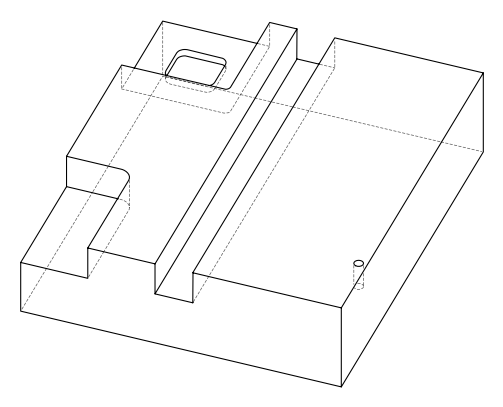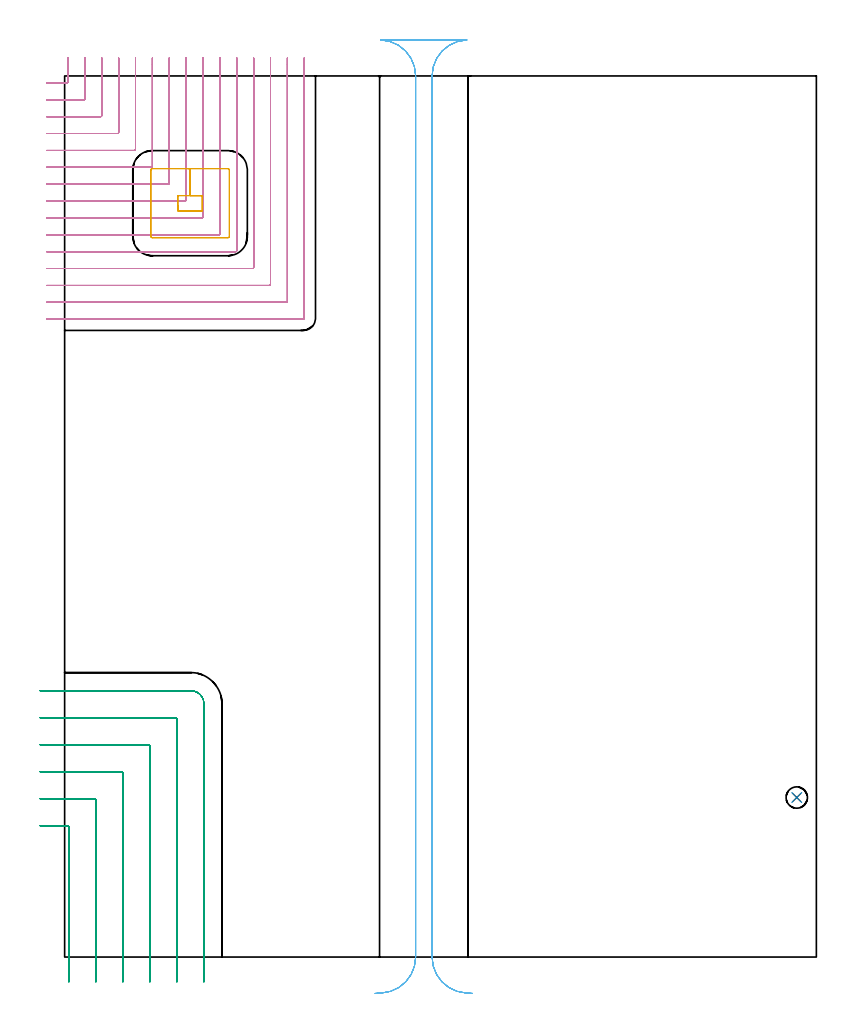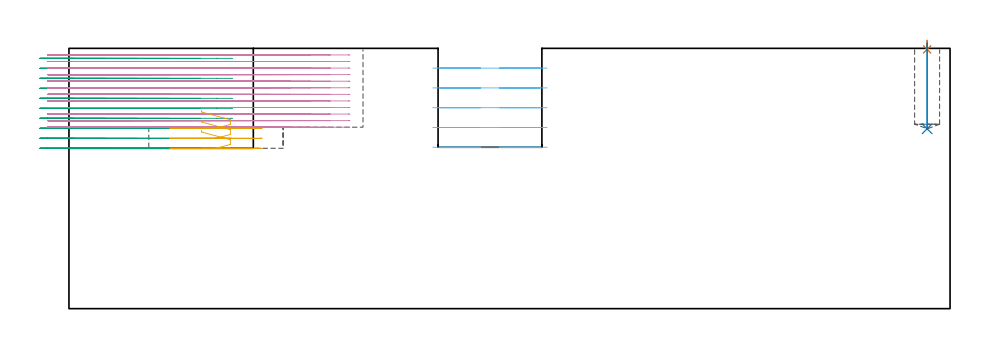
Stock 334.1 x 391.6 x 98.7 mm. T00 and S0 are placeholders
(PLAN: 6 operations, 5 tool changes, 79.5 min)
(1 SPOT_DRILL | STEP1POCKET | NXT0321_9005460120000 | 0.03 min | 2 mm3)
(2 DRILL_BLIND_HOLE_INTO_CENTER | STEP1POCKET | NXT0301_066 | 0.13 min | 2068 mm3)
(3 MILL_CORNER_NOTCH_RECTANGULAR | CORNER_NOTCH_RECTANGULAR | NXT0201_012 | Follow Part, ap 4, ae 75% | 18.73 min | 333355 mm3)
(4 MILL_CORNER_NOTCH_RECTANGULAR_1 | CORNER_NOTCH_RECTANGULAR_1 | NXT0201_013 | Follow Part, ap 2.5, ae 75% | 49.87 min | 376878 mm3)
(5 MILL_RECTANGULAR_POCKET | POCKET_RECTANGULAR_STRAIGHT | NXT0201_012 | Follow Part, ap 4, ae 75% | 1.4 min | 18479 mm3)
(6 MILL_RECTANGULAR_SLOT | SLOT_RECTANGULAR | UGT0201_004 | Follow Part, ap 8, ae 75% | 9.33 min | 577313 mm3)
(TOOL NXT0321_9005460120000 | NC Spot Drill, 142deg, 12mm, Carbide, Uncoated | D12 PA142 FL30 Z2)
(TOOL NXT0301_066 | Carbide Drill 9.5mm [860.1-0950-029A1-MM 2214] | D9.5 PA140 FL47 Z2)
(TOOL NXT0201_012 | ENDMILL 16mm [2P460-1600-NA 1630] | D16 FL38 Z6)
(TOOL NXT0201_013 | ENDMILL 10mm | D10 FL30 Z4)
(TOOL UGT0201_004 | End Mill 32 mm | D32 FL53 Z6)
(OP 1 SPOT_DRILL)
G17 G21 G94 G90
T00 M6
G54
G17 G0 G90 X325.4 Y70.9 S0 M3
G43 Z108.7 H0
G94 G81 G98 Z98.291 F250. R101.7
G80
M5
M2
(OP 2 DRILL_BLIND_HOLE_INTO_CENTER)
G17 G21 G94 G90
T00 M6
G54
G17 G0 G90 X325.4 Y70.9 S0 M3
G43 Z108.7 H1
G94 G81 G98 Z68.2 F250. R100.7
G80
M5
M2
(OP 3 MILL_CORNER_NOTCH_RECTANGULAR)
G17 G21 G94 G90
T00 M6
G54
G17 G0 G90 X1.9 Y-11. S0 M3
G43 Z108.7 H1
Z94.91
G94 G1 Y-8. F250.
Y57.606 F500.
G3 X1.106 Y58.4 R0.8
G1 X-8.
X-11. F250.
G0 Z108.7
X13.9 Y-11.
Z94.91
G1 Y-8.
Y69.605 F500.
G3 X13.105 Y70.4 R0.8
G1 X-8.
X-11. F250.
G0 Z108.7
X25.9 Y-11.
Z94.91
G1 Y-8.
Y81.605 F500.
G3 X25.105 Y82.4 R0.8
G1 X-8.
X-11. F250.
G0 Z108.7
X37.9 Y-11.
Z94.91
G1 Y-8.
Y93.604 F500.
G3 X37.104 Y94.4 R0.8
G1 X-8.
X-11. F250.
G0 Z108.7
X49.9 Y-11.
Z94.91
G1 Y-8.
Y105.604 F500.
G3 X49.104 Y106.4 R0.8
G1 X-8.
X-11. F250.
G0 Z108.7
X61.9 Y-11.
Z94.91
G1 Y-8.
Y112.6 F500.
G3 X56.1 Y118.4 R5.8
G1 X-8.
X-11. F250.
G0 Z108.7
X1.9 Y-11.
Z91.12
G1 Y-8.
Y57.606 F500.
G3 X1.106 Y58.4 R0.8
G1 X-8.
X-11. F250.
G0 Z108.7
X13.9 Y-11.
Z91.12
G1 Y-8.
Y69.605 F500.
G3 X13.105 Y70.4 R0.8
G1 X-8.
X-11. F250.
G0 Z108.7
X25.9 Y-11.
Z91.12
G1 Y-8.
Y81.605 F500.
G3 X25.105 Y82.4 R0.8
G1 X-8.
X-11. F250.
G0 Z108.7
X37.9 Y-11.
Z91.12
G1 Y-8.
Y93.604 F500.
G3 X37.104 Y94.4 R0.8
G1 X-8.
X-11. F250.
G0 Z108.7
X49.9 Y-11.
Z91.12
G1 Y-8.
Y105.604 F500.
G3 X49.104 Y106.4 R0.8
G1 X-8.
X-11. F250.
G0 Z108.7
X61.9 Y-11.
Z91.12
G1 Y-8.
Y112.6 F500.
G3 X56.1 Y118.4 R5.8
G1 X-8.
X-11. F250.
G0 Z108.7
X1.9 Y-11.
Z87.33
G1 Y-8.
Y57.606 F500.
G3 X1.106 Y58.4 R0.8
G1 X-8.
X-11. F250.
G0 Z108.7
X13.9 Y-11.
Z87.33
G1 Y-8.
Y69.605 F500.
G3 X13.105 Y70.4 R0.8
G1 X-8.
X-11. F250.
G0 Z108.7
X25.9 Y-11.
Z87.33
G1 Y-8.
Y81.605 F500.
G3 X25.105 Y82.4 R0.8
G1 X-8.
X-11. F250.
G0 Z108.7
X37.9 Y-11.
Z87.33
G1 Y-8.
Y93.604 F500.
G3 X37.104 Y94.4 R0.8
G1 X-8.
X-11. F250.
G0 Z108.7
X49.9 Y-11.
Z87.33
G1 Y-8.
Y105.604 F500.
G3 X49.104 Y106.4 R0.8
G1 X-8.
X-11. F250.
G0 Z108.7
X61.9 Y-11.
Z87.33
G1 Y-8.
Y112.6 F500.
G3 X56.1 Y118.4 R5.8
G1 X-8.
X-11. F250.
G0 Z108.7
X1.9 Y-11.
Z83.54
G1 Y-8.
Y57.606 F500.
G3 X1.106 Y58.4 R0.8
G1 X-8.
X-11. F250.
G0 Z108.7
X13.9 Y-11.
Z83.54
G1 Y-8.
Y69.605 F500.
G3 X13.105 Y70.4 R0.8
G1 X-8.
X-11. F250.
G0 Z108.7
X25.9 Y-11.
Z83.54
G1 Y-8.
Y81.605 F500.
G3 X25.105 Y82.4 R0.8
G1 X-8.
X-11. F250.
G0 Z108.7
X37.9 Y-11.
Z83.54
G1 Y-8.
Y93.604 F500.
G3 X37.104 Y94.4 R0.8
G1 X-8.
X-11. F250.
G0 Z108.7
X49.9 Y-11.
Z83.54
G1 Y-8.
Y105.604 F500.
G3 X49.104 Y106.4 R0.8
G1 X-8.
X-11. F250.
G0 Z108.7
X61.9 Y-11.
Z83.54
G1 Y-8.
Y112.6 F500.
G3 X56.1 Y118.4 R5.8
G1 X-8.
X-11. F250.
G0 Z108.7
X1.9 Y-11.
Z79.75
G1 Y-8.
Y57.606 F500.
G3 X1.106 Y58.4 R0.8
G1 X-8.
X-11. F250.
G0 Z108.7
X13.9 Y-11.
Z79.75
G1 Y-8.
Y69.605 F500.
G3 X13.105 Y70.4 R0.8
G1 X-8.
X-11. F250.
G0 Z108.7
X25.9 Y-11.
Z79.75
G1 Y-8.
Y81.605 F500.
G3 X25.105 Y82.4 R0.8
G1 X-8.
X-11. F250.
G0 Z108.7
X37.9 Y-11.
Z79.75
G1 Y-8.
Y93.604 F500.
G3 X37.104 Y94.4 R0.8
G1 X-8.
X-11. F250.
G0 Z108.7
X49.9 Y-11.
Z79.75
G1 Y-8.
Y105.604 F500.
G3 X49.104 Y106.4 R0.8
G1 X-8.
X-11. F250.
G0 Z108.7
X61.9 Y-11.
Z79.75
G1 Y-8.
Y112.6 F500.
G3 X56.1 Y118.4 R5.8
G1 X-8.
X-11. F250.
G0 Z108.7
X1.9 Y-11.
Z75.96
G1 Y-8.
Y57.606 F500.
G3 X1.106 Y58.4 R0.8
G1 X-8.
X-11. F250.
G0 Z108.7
X13.9 Y-11.
Z75.96
G1 Y-8.
Y69.605 F500.
G3 X13.105 Y70.4 R0.8
G1 X-8.
X-11. F250.
G0 Z108.7
X25.9 Y-11.
Z75.96
G1 Y-8.
Y81.605 F500.
G3 X25.105 Y82.4 R0.8
G1 X-8.
X-11. F250.
G0 Z108.7
X37.9 Y-11.
Z75.96
G1 Y-8.
Y93.604 F500.
G3 X37.104 Y94.4 R0.8
G1 X-8.
X-11. F250.
G0 Z108.7
X49.9 Y-11.
Z75.96
G1 Y-8.
Y105.604 F500.
G3 X49.104 Y106.4 R0.8
G1 X-8.
X-11. F250.
G0 Z108.7
X61.9 Y-11.
Z75.96
G1 Y-8.
Y112.6 F500.
G3 X56.1 Y118.4 R5.8
G1 X-8.
X-11. F250.
G0 Z108.7
X1.9 Y-11.
Z72.17
G1 Y-8.
Y57.606 F500.
G3 X1.106 Y58.4 R0.8
G1 X-8.
X-11. F250.
G0 Z108.7
X13.9 Y-11.
Z72.17
G1 Y-8.
Y69.605 F500.
G3 X13.105 Y70.4 R0.8
G1 X-8.
X-11. F250.
G0 Z108.7
X25.9 Y-11.
Z72.17
G1 Y-8.
Y81.605 F500.
G3 X25.105 Y82.4 R0.8
G1 X-8.
X-11. F250.
G0 Z108.7
X37.9 Y-11.
Z72.17
G1 Y-8.
Y93.604 F500.
G3 X37.104 Y94.4 R0.8
G1 X-8.
X-11. F250.
G0 Z108.7
X49.9 Y-11.
Z72.17
G1 Y-8.
Y105.604 F500.
G3 X49.104 Y106.4 R0.8
G1 X-8.
X-11. F250.
G0 Z108.7
X61.9 Y-11.
Z72.17
G1 Y-8.
Y112.6 F500.
G3 X56.1 Y118.4 R5.8
G1 X-8.
X-11. F250.
G0 Z108.7
X1.9 Y-11.
Z68.38
G1 Y-8.
Y57.606 F500.
G3 X1.106 Y58.4 R0.8
G1 X-8.
X-11. F250.
G0 Z108.7
X13.9 Y-11.
Z68.38
G1 Y-8.
Y69.605 F500.
G3 X13.105 Y70.4 R0.8
G1 X-8.
X-11. F250.
G0 Z108.7
X25.9 Y-11.
Z68.38
G1 Y-8.
Y81.605 F500.
G3 X25.105 Y82.4 R0.8
G1 X-8.
X-11. F250.
G0 Z108.7
X37.9 Y-11.
Z68.38
G1 Y-8.
Y93.604 F500.
G3 X37.104 Y94.4 R0.8
G1 X-8.
X-11. F250.
G0 Z108.7
X49.9 Y-11.
Z68.38
G1 Y-8.
Y105.604 F500.
G3 X49.104 Y106.4 R0.8
G1 X-8.
X-11. F250.
G0 Z108.7
X61.9 Y-11.
Z68.38
G1 Y-8.
Y112.6 F500.
G3 X56.1 Y118.4 R5.8
G1 X-8.
X-11. F250.
G0 Z108.7
X1.9 Y-11.
Z64.59
G1 Y-8.
Y57.606 F500.
G3 X1.106 Y58.4 R0.8
G1 X-8.
X-11. F250.
G0 Z108.7
X13.9 Y-11.
Z64.59
G1 Y-8.
Y69.605 F500.
G3 X13.105 Y70.4 R0.8
G1 X-8.
X-11. F250.
G0 Z108.7
X25.9 Y-11.
Z64.59
G1 Y-8.
Y81.605 F500.
G3 X25.105 Y82.4 R0.8
G1 X-8.
X-11. F250.
G0 Z108.7
X37.9 Y-11.
Z64.59
G1 Y-8.
Y93.604 F500.
G3 X37.104 Y94.4 R0.8
G1 X-8.
X-11. F250.
G0 Z108.7
X49.9 Y-11.
Z64.59
G1 Y-8.
Y105.604 F500.
G3 X49.104 Y106.4 R0.8
G1 X-8.
X-11. F250.
G0 Z108.7
X61.9 Y-11.
Z64.59
G1 Y-8.
Y112.6 F500.
G3 X56.1 Y118.4 R5.8
G1 X-8.
X-11. F250.
G0 Z108.7
X1.9 Y-11.
Z60.8
G1 Y-8.
Y57.606 F500.
G3 X1.106 Y58.4 R0.8
G1 X-8.
X-11. F250.
G0 Z108.7
X13.9 Y-11.
Z60.8
G1 Y-8.
Y69.605 F500.
G3 X13.105 Y70.4 R0.8
G1 X-8.
X-11. F250.
G0 Z108.7
X25.9 Y-11.
Z60.8
G1 Y-8.
Y81.605 F500.
G3 X25.105 Y82.4 R0.8
G1 X-8.
X-11. F250.
G0 Z108.7
X37.9 Y-11.
Z60.8
G1 Y-8.
Y93.604 F500.
G3 X37.104 Y94.4 R0.8
G1 X-8.
X-11. F250.
G0 Z108.7
X49.9 Y-11.
Z60.8
G1 Y-8.
Y105.604 F500.
G3 X49.104 Y106.4 R0.8
G1 X-8.
X-11. F250.
G0 Z108.7
X61.9 Y-11.
Z60.8
G1 Y-8.
Y112.6 F500.
G3 X56.1 Y118.4 R5.8
G1 X-8.
X-11. F250.
G0 Z108.7
M5
M2
(OP 4 MILL_CORNER_NOTCH_RECTANGULAR_1)
G17 G21 G94 G90
T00 M6
G54
G17 G0 G90 X-8. Y388.5 S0 M3
G43 Z108.7 H0
Z96.208
G94 G1 X-5. F250.
X1.007 F500.
G3 X1.5 Y388.993 R0.5
G1 Y396.6
Y399.6 F250.
G0 Z108.7
X-8. Y381.
Z96.208
G1 X-5.
X8.506 F500.
G3 X9. Y381.494 R0.5
G1 Y396.6
Y399.6 F250.
G0 Z108.7
X-8. Y373.5
Z96.208
G1 X-5.
X16.006 F500.
G3 X16.5 Y373.994 R0.5
G1 Y396.6
Y399.6 F250.
G0 Z108.7
X-8. Y366.
Z96.208
G1 X-5.
X23.506 F500.
G3 X24. Y366.494 R0.5
G1 Y396.6
Y399.6 F250.
G0 Z108.7
X-8. Y358.5
Z96.208
G1 X-5.
X31.005 F500.
G3 X31.5 Y358.994 R0.5
G1 Y396.6
Y399.6 F250.
G0 Z108.7
X-8. Y351.
Z96.208
G1 X-5.
X38.505 F500.
G3 X39. Y351.495 R0.5
G1 Y396.6
Y399.6 F250.
G0 Z108.7
X-8. Y343.5
Z96.208
G1 X-5.
X46.005 F500.
G3 X46.5 Y343.995 R0.5
G1 Y396.6
Y399.6 F250.
G0 Z108.7
X-8. Y336.
Z96.208
G1 X-5.
X53.505 F500.
G3 X54. Y336.495 R0.5
G1 Y396.6
Y399.6 F250.
G0 Z108.7
X-8. Y328.5
Z96.208
G1 X-5.
X61.004 F500.
G3 X61.5 Y328.996 R0.5
G1 Y396.6
Y399.6 F250.
G0 Z108.7
X-8. Y321.
Z96.208
G1 X-5.
X68.504 F500.
G3 X69. Y321.496 R0.5
G1 Y396.6
Y399.6 F250.
G0 Z108.7
X-8. Y313.5
Z96.208
G1 X-5.
X76.004 F500.
G3 X76.5 Y313.996 R0.5
G1 Y396.6
Y399.6 F250.
G0 Z108.7
X-8. Y306.
Z96.208
G1 X-5.
X83.504 F500.
G3 X84. Y306.496 R0.5
G1 Y396.6
Y399.6 F250.
G0 Z108.7
X-8. Y298.5
Z96.208
G1 X-5.
X91.004 F500.
G3 X91.5 Y298.996 R0.5
G1 Y396.6
Y399.6 F250.
G0 Z108.7
X-8. Y291.
Z96.208
G1 X-5.
X98.503 F500.
G3 X99. Y291.497 R0.5
G1 Y396.6
Y399.6 F250.
G0 Z108.7
X-8. Y283.5
Z96.208
G1 X-5.
X106. F500.
G3 X106.5 Y284. R0.5
G1 Y396.6
Y399.6 F250.
G0 Z108.7
X-8. Y388.5
Z93.717
G1 X-5.
X1.007 F500.
G3 X1.5 Y388.993 R0.5
G1 Y396.6
Y399.6 F250.
G0 Z108.7
X-8. Y381.
Z93.717
G1 X-5.
X8.506 F500.
G3 X9. Y381.494 R0.5
G1 Y396.6
Y399.6 F250.
G0 Z108.7
X-8. Y373.5
Z93.717
G1 X-5.
X16.006 F500.
G3 X16.5 Y373.994 R0.5
G1 Y396.6
Y399.6 F250.
G0 Z108.7
X-8. Y366.
Z93.717
G1 X-5.
X23.506 F500.
G3 X24. Y366.494 R0.5
G1 Y396.6
Y399.6 F250.
G0 Z108.7
X-8. Y358.5
Z93.717
G1 X-5.
X31.005 F500.
G3 X31.5 Y358.994 R0.5
G1 Y396.6
Y399.6 F250.
G0 Z108.7
X-8. Y351.
Z93.717
G1 X-5.
X38.505 F500.
G3 X39. Y351.495 R0.5
G1 Y396.6
Y399.6 F250.
G0 Z108.7
X-8. Y343.5
Z93.717
G1 X-5.
X46.005 F500.
G3 X46.5 Y343.995 R0.5
G1 Y396.6
Y399.6 F250.
G0 Z108.7
X-8. Y336.
Z93.717
G1 X-5.
X53.505 F500.
G3 X54. Y336.495 R0.5
G1 Y396.6
Y399.6 F250.
G0 Z108.7
X-8. Y328.5
Z93.717
G1 X-5.
X61.004 F500.
G3 X61.5 Y328.996 R0.5
G1 Y396.6
Y399.6 F250.
G0 Z108.7
X-8. Y321.
Z93.717
G1 X-5.
X68.504 F500.
G3 X69. Y321.496 R0.5
G1 Y396.6
Y399.6 F250.
G0 Z108.7
X-8. Y313.5
Z93.717
G1 X-5.
X76.004 F500.
G3 X76.5 Y313.996 R0.5
G1 Y396.6
Y399.6 F250.
G0 Z108.7
X-8. Y306.
Z93.717
G1 X-5.
X83.504 F500.
G3 X84. Y306.496 R0.5
G1 Y396.6
Y399.6 F250.
G0 Z108.7
X-8. Y298.5
Z93.717
G1 X-5.
X91.004 F500.
G3 X91.5 Y298.996 R0.5
G1 Y396.6
Y399.6 F250.
G0 Z108.7
X-8. Y291.
Z93.717
G1 X-5.
X98.503 F500.
G3 X99. Y291.497 R0.5
G1 Y396.6
Y399.6 F250.
G0 Z108.7
X-8. Y283.5
Z93.717
G1 X-5.
X106. F500.
G3 X106.5 Y284. R0.5
G1 Y396.6
Y399.6 F250.
G0 Z108.7
X-8. Y388.5
Z91.225
G1 X-5.
X1.007 F500.
G3 X1.5 Y388.993 R0.5
G1 Y396.6
Y399.6 F250.
G0 Z108.7
X-8. Y381.
Z91.225
G1 X-5.
X8.506 F500.
G3 X9. Y381.494 R0.5
G1 Y396.6
Y399.6 F250.
G0 Z108.7
X-8. Y373.5
Z91.225
G1 X-5.
X16.006 F500.
G3 X16.5 Y373.994 R0.5
G1 Y396.6
Y399.6 F250.
G0 Z108.7
X-8. Y366.
Z91.225
G1 X-5.
X23.506 F500.
G3 X24. Y366.494 R0.5
G1 Y396.6
Y399.6 F250.
G0 Z108.7
X-8. Y358.5
Z91.225
G1 X-5.
X31.005 F500.
G3 X31.5 Y358.994 R0.5
G1 Y396.6
Y399.6 F250.
G0 Z108.7
X-8. Y351.
Z91.225
G1 X-5.
X38.505 F500.
G3 X39. Y351.495 R0.5
G1 Y396.6
Y399.6 F250.
G0 Z108.7
X-8. Y343.5
Z91.225
G1 X-5.
X46.005 F500.
G3 X46.5 Y343.995 R0.5
G1 Y396.6
Y399.6 F250.
G0 Z108.7
X-8. Y336.
Z91.225
G1 X-5.
X53.505 F500.
G3 X54. Y336.495 R0.5
G1 Y396.6
Y399.6 F250.
G0 Z108.7
X-8. Y328.5
Z91.225
G1 X-5.
X61.004 F500.
G3 X61.5 Y328.996 R0.5
G1 Y396.6
Y399.6 F250.
G0 Z108.7
X-8. Y321.
Z91.225
G1 X-5.
X68.504 F500.
G3 X69. Y321.496 R0.5
G1 Y396.6
Y399.6 F250.
G0 Z108.7
X-8. Y313.5
Z91.225
G1 X-5.
X76.004 F500.
G3 X76.5 Y313.996 R0.5
G1 Y396.6
Y399.6 F250.
G0 Z108.7
X-8. Y306.
Z91.225
G1 X-5.
X83.504 F500.
G3 X84. Y306.496 R0.5
G1 Y396.6
Y399.6 F250.
G0 Z108.7
X-8. Y298.5
Z91.225
G1 X-5.
X91.004 F500.
G3 X91.5 Y298.996 R0.5
G1 Y396.6
Y399.6 F250.
G0 Z108.7
X-8. Y291.
Z91.225
G1 X-5.
X98.503 F500.
G3 X99. Y291.497 R0.5
G1 Y396.6
Y399.6 F250.
G0 Z108.7
X-8. Y283.5
Z91.225
G1 X-5.
X106. F500.
G3 X106.5 Y284. R0.5
G1 Y396.6
Y399.6 F250.
G0 Z108.7
X-8. Y388.5
Z88.733
G1 X-5.
X1.007 F500.
G3 X1.5 Y388.993 R0.5
G1 Y396.6
Y399.6 F250.
G0 Z108.7
X-8. Y381.
Z88.733
G1 X-5.
X8.506 F500.
G3 X9. Y381.494 R0.5
G1 Y396.6
Y399.6 F250.
G0 Z108.7
X-8. Y373.5
Z88.733
G1 X-5.
X16.006 F500.
G3 X16.5 Y373.994 R0.5
G1 Y396.6
Y399.6 F250.
G0 Z108.7
X-8. Y366.
Z88.733
G1 X-5.
X23.506 F500.
G3 X24. Y366.494 R0.5
G1 Y396.6
Y399.6 F250.
G0 Z108.7
X-8. Y358.5
Z88.733
G1 X-5.
X31.005 F500.
G3 X31.5 Y358.994 R0.5
G1 Y396.6
Y399.6 F250.
G0 Z108.7
X-8. Y351.
Z88.733
G1 X-5.
X38.505 F500.
G3 X39. Y351.495 R0.5
G1 Y396.6
Y399.6 F250.
G0 Z108.7
X-8. Y343.5
Z88.733
G1 X-5.
X46.005 F500.
G3 X46.5 Y343.995 R0.5
G1 Y396.6
Y399.6 F250.
G0 Z108.7
X-8. Y336.
Z88.733
G1 X-5.
X53.505 F500.
G3 X54. Y336.495 R0.5
G1 Y396.6
Y399.6 F250.
G0 Z108.7
X-8. Y328.5
Z88.733
G1 X-5.
X61.004 F500.
G3 X61.5 Y328.996 R0.5
G1 Y396.6
Y399.6 F250.
G0 Z108.7
X-8. Y321.
Z88.733
G1 X-5.
X68.504 F500.
G3 X69. Y321.496 R0.5
G1 Y396.6
Y399.6 F250.
G0 Z108.7
X-8. Y313.5
Z88.733
G1 X-5.
X76.004 F500.
G3 X76.5 Y313.996 R0.5
G1 Y396.6
Y399.6 F250.
G0 Z108.7
X-8. Y306.
Z88.733
G1 X-5.
X83.504 F500.
G3 X84. Y306.496 R0.5
G1 Y396.6
Y399.6 F250.
G0 Z108.7
X-8. Y298.5
Z88.733
G1 X-5.
X91.004 F500.
G3 X91.5 Y298.996 R0.5
G1 Y396.6
Y399.6 F250.
G0 Z108.7
X-8. Y291.
Z88.733
G1 X-5.
X98.503 F500.
G3 X99. Y291.497 R0.5
G1 Y396.6
Y399.6 F250.
G0 Z108.7
X-8. Y283.5
Z88.733
G1 X-5.
X106. F500.
G3 X106.5 Y284. R0.5
G1 Y396.6
Y399.6 F250.
G0 Z108.7
X-8. Y388.5
Z86.242
G1 X-5.
X1.007 F500.
G3 X1.5 Y388.993 R0.5
G1 Y396.6
Y399.6 F250.
G0 Z108.7
X-8. Y381.
Z86.242
G1 X-5.
X8.506 F500.
G3 X9. Y381.494 R0.5
G1 Y396.6
Y399.6 F250.
G0 Z108.7
X-8. Y373.5
Z86.242
G1 X-5.
X16.006 F500.
G3 X16.5 Y373.994 R0.5
G1 Y396.6
Y399.6 F250.
G0 Z108.7
X-8. Y366.
Z86.242
G1 X-5.
X23.506 F500.
G3 X24. Y366.494 R0.5
G1 Y396.6
Y399.6 F250.
G0 Z108.7
X-8. Y358.5
Z86.242
G1 X-5.
X31.005 F500.
G3 X31.5 Y358.994 R0.5
G1 Y396.6
Y399.6 F250.
G0 Z108.7
X-8. Y351.
Z86.242
G1 X-5.
X38.505 F500.
G3 X39. Y351.495 R0.5
G1 Y396.6
Y399.6 F250.
G0 Z108.7
X-8. Y343.5
Z86.242
G1 X-5.
X46.005 F500.
G3 X46.5 Y343.995 R0.5
G1 Y396.6
Y399.6 F250.
G0 Z108.7
X-8. Y336.
Z86.242
G1 X-5.
X53.505 F500.
G3 X54. Y336.495 R0.5
G1 Y396.6
Y399.6 F250.
G0 Z108.7
X-8. Y328.5
Z86.242
G1 X-5.
X61.004 F500.
G3 X61.5 Y328.996 R0.5
G1 Y396.6
Y399.6 F250.
G0 Z108.7
X-8. Y321.
Z86.242
G1 X-5.
X68.504 F500.
G3 X69. Y321.496 R0.5
G1 Y396.6
Y399.6 F250.
G0 Z108.7
X-8. Y313.5
Z86.242
G1 X-5.
X76.004 F500.
G3 X76.5 Y313.996 R0.5
G1 Y396.6
Y399.6 F250.
G0 Z108.7
X-8. Y306.
Z86.242
G1 X-5.
X83.504 F500.
G3 X84. Y306.496 R0.5
G1 Y396.6
Y399.6 F250.
G0 Z108.7
X-8. Y298.5
Z86.242
G1 X-5.
X91.004 F500.
G3 X91.5 Y298.996 R0.5
G1 Y396.6
Y399.6 F250.
G0 Z108.7
X-8. Y291.
Z86.242
G1 X-5.
X98.503 F500.
G3 X99. Y291.497 R0.5
G1 Y396.6
Y399.6 F250.
G0 Z108.7
X-8. Y283.5
Z86.242
G1 X-5.
X106. F500.
G3 X106.5 Y284. R0.5
G1 Y396.6
Y399.6 F250.
G0 Z108.7
X-8. Y388.5
Z83.75
G1 X-5.
X1.007 F500.
G3 X1.5 Y388.993 R0.5
G1 Y396.6
Y399.6 F250.
G0 Z108.7
X-8. Y381.
Z83.75
G1 X-5.
X8.506 F500.
G3 X9. Y381.494 R0.5
G1 Y396.6
Y399.6 F250.
G0 Z108.7
X-8. Y373.5
Z83.75
G1 X-5.
X16.006 F500.
G3 X16.5 Y373.994 R0.5
G1 Y396.6
Y399.6 F250.
G0 Z108.7
X-8. Y366.
Z83.75
G1 X-5.
X23.506 F500.
G3 X24. Y366.494 R0.5
G1 Y396.6
Y399.6 F250.
G0 Z108.7
X-8. Y358.5
Z83.75
G1 X-5.
X31.005 F500.
G3 X31.5 Y358.994 R0.5
G1 Y396.6
Y399.6 F250.
G0 Z108.7
X-8. Y351.
Z83.75
G1 X-5.
X38.505 F500.
G3 X39. Y351.495 R0.5
G1 Y396.6
Y399.6 F250.
G0 Z108.7
X-8. Y343.5
Z83.75
G1 X-5.
X46.005 F500.
G3 X46.5 Y343.995 R0.5
G1 Y396.6
Y399.6 F250.
G0 Z108.7
X-8. Y336.
Z83.75
G1 X-5.
X53.505 F500.
G3 X54. Y336.495 R0.5
G1 Y396.6
Y399.6 F250.
G0 Z108.7
X-8. Y328.5
Z83.75
G1 X-5.
X61.004 F500.
G3 X61.5 Y328.996 R0.5
G1 Y396.6
Y399.6 F250.
G0 Z108.7
X-8. Y321.
Z83.75
G1 X-5.
X68.504 F500.
G3 X69. Y321.496 R0.5
G1 Y396.6
Y399.6 F250.
G0 Z108.7
X-8. Y313.5
Z83.75
G1 X-5.
X76.004 F500.
G3 X76.5 Y313.996 R0.5
G1 Y396.6
Y399.6 F250.
G0 Z108.7
X-8. Y306.
Z83.75
G1 X-5.
X83.504 F500.
G3 X84. Y306.496 R0.5
G1 Y396.6
Y399.6 F250.
G0 Z108.7
X-8. Y298.5
Z83.75
G1 X-5.
X91.004 F500.
G3 X91.5 Y298.996 R0.5
G1 Y396.6
Y399.6 F250.
G0 Z108.7
X-8. Y291.
Z83.75
G1 X-5.
X98.503 F500.
G3 X99. Y291.497 R0.5
G1 Y396.6
Y399.6 F250.
G0 Z108.7
X-8. Y283.5
Z83.75
G1 X-5.
X106. F500.
G3 X106.5 Y284. R0.5
G1 Y396.6
Y399.6 F250.
G0 Z108.7
X-8. Y388.5
Z81.258
G1 X-5.
X1.007 F500.
G3 X1.5 Y388.993 R0.5
G1 Y396.6
Y399.6 F250.
G0 Z108.7
X-8. Y381.
Z81.258
G1 X-5.
X8.506 F500.
G3 X9. Y381.494 R0.5
G1 Y396.6
Y399.6 F250.
G0 Z108.7
X-8. Y373.5
Z81.258
G1 X-5.
X16.006 F500.
G3 X16.5 Y373.994 R0.5
G1 Y396.6
Y399.6 F250.
G0 Z108.7
X-8. Y366.
Z81.258
G1 X-5.
X23.506 F500.
G3 X24. Y366.494 R0.5
G1 Y396.6
Y399.6 F250.
G0 Z108.7
X-8. Y358.5
Z81.258
G1 X-5.
X31.005 F500.
G3 X31.5 Y358.994 R0.5
G1 Y396.6
Y399.6 F250.
G0 Z108.7
X-8. Y351.
Z81.258
G1 X-5.
X38.505 F500.
G3 X39. Y351.495 R0.5
G1 Y396.6
Y399.6 F250.
G0 Z108.7
X-8. Y343.5
Z81.258
G1 X-5.
X46.005 F500.
G3 X46.5 Y343.995 R0.5
G1 Y396.6
Y399.6 F250.
G0 Z108.7
X-8. Y336.
Z81.258
G1 X-5.
X53.505 F500.
G3 X54. Y336.495 R0.5
G1 Y396.6
Y399.6 F250.
G0 Z108.7
X-8. Y328.5
Z81.258
G1 X-5.
X61.004 F500.
G3 X61.5 Y328.996 R0.5
G1 Y396.6
Y399.6 F250.
G0 Z108.7
X-8. Y321.
Z81.258
G1 X-5.
X68.504 F500.
G3 X69. Y321.496 R0.5
G1 Y396.6
Y399.6 F250.
G0 Z108.7
X-8. Y313.5
Z81.258
G1 X-5.
X76.004 F500.
G3 X76.5 Y313.996 R0.5
G1 Y396.6
Y399.6 F250.
G0 Z108.7
X-8. Y306.
Z81.258
G1 X-5.
X83.504 F500.
G3 X84. Y306.496 R0.5
G1 Y396.6
Y399.6 F250.
G0 Z108.7
X-8. Y298.5
Z81.258
G1 X-5.
X91.004 F500.
G3 X91.5 Y298.996 R0.5
G1 Y396.6
Y399.6 F250.
G0 Z108.7
X-8. Y291.
Z81.258
G1 X-5.
X98.503 F500.
G3 X99. Y291.497 R0.5
G1 Y396.6
Y399.6 F250.
G0 Z108.7
X-8. Y283.5
Z81.258
G1 X-5.
X106. F500.
G3 X106.5 Y284. R0.5
G1 Y396.6
Y399.6 F250.
G0 Z108.7
X-8. Y388.5
Z78.767
G1 X-5.
X1.007 F500.
G3 X1.5 Y388.993 R0.5
G1 Y396.6
Y399.6 F250.
G0 Z108.7
X-8. Y381.
Z78.767
G1 X-5.
X8.506 F500.
G3 X9. Y381.494 R0.5
G1 Y396.6
Y399.6 F250.
G0 Z108.7
X-8. Y373.5
Z78.767
G1 X-5.
X16.006 F500.
G3 X16.5 Y373.994 R0.5
G1 Y396.6
Y399.6 F250.
G0 Z108.7
X-8. Y366.
Z78.767
G1 X-5.
X23.506 F500.
G3 X24. Y366.494 R0.5
G1 Y396.6
Y399.6 F250.
G0 Z108.7
X-8. Y358.5
Z78.767
G1 X-5.
X31.005 F500.
G3 X31.5 Y358.994 R0.5
G1 Y396.6
Y399.6 F250.
G0 Z108.7
X-8. Y351.
Z78.767
G1 X-5.
X38.505 F500.
G3 X39. Y351.495 R0.5
G1 Y396.6
Y399.6 F250.
G0 Z108.7
X-8. Y343.5
Z78.767
G1 X-5.
X46.005 F500.
G3 X46.5 Y343.995 R0.5
G1 Y396.6
Y399.6 F250.
G0 Z108.7
X-8. Y336.
Z78.767
G1 X-5.
X53.505 F500.
G3 X54. Y336.495 R0.5
G1 Y396.6
Y399.6 F250.
G0 Z108.7
X-8. Y328.5
Z78.767
G1 X-5.
X61.004 F500.
G3 X61.5 Y328.996 R0.5
G1 Y396.6
Y399.6 F250.
G0 Z108.7
X-8. Y321.
Z78.767
G1 X-5.
X68.504 F500.
G3 X69. Y321.496 R0.5
G1 Y396.6
Y399.6 F250.
G0 Z108.7
X-8. Y313.5
Z78.767
G1 X-5.
X76.004 F500.
G3 X76.5 Y313.996 R0.5
G1 Y396.6
Y399.6 F250.
G0 Z108.7
X-8. Y306.
Z78.767
G1 X-5.
X83.504 F500.
G3 X84. Y306.496 R0.5
G1 Y396.6
Y399.6 F250.
G0 Z108.7
X-8. Y298.5
Z78.767
G1 X-5.
X91.004 F500.
G3 X91.5 Y298.996 R0.5
G1 Y396.6
Y399.6 F250.
G0 Z108.7
X-8. Y291.
Z78.767
G1 X-5.
X98.503 F500.
G3 X99. Y291.497 R0.5
G1 Y396.6
Y399.6 F250.
G0 Z108.7
X-8. Y283.5
Z78.767
G1 X-5.
X106. F500.
G3 X106.5 Y284. R0.5
G1 Y396.6
Y399.6 F250.
G0 Z108.7
X-8. Y388.5
Z76.275
G1 X-5.
X1.007 F500.
G3 X1.5 Y388.993 R0.5
G1 Y396.6
Y399.6 F250.
G0 Z108.7
X-8. Y381.
Z76.275
G1 X-5.
X8.506 F500.
G3 X9. Y381.494 R0.5
G1 Y396.6
Y399.6 F250.
G0 Z108.7
X-8. Y373.5
Z76.275
G1 X-5.
X16.006 F500.
G3 X16.5 Y373.994 R0.5
G1 Y396.6
Y399.6 F250.
G0 Z108.7
X-8. Y366.
Z76.275
G1 X-5.
X23.506 F500.
G3 X24. Y366.494 R0.5
G1 Y396.6
Y399.6 F250.
G0 Z108.7
X-8. Y358.5
Z76.275
G1 X-5.
X31.005 F500.
G3 X31.5 Y358.994 R0.5
G1 Y396.6
Y399.6 F250.
G0 Z108.7
X-8. Y351.
Z76.275
G1 X-5.
X38.505 F500.
G3 X39. Y351.495 R0.5
G1 Y396.6
Y399.6 F250.
G0 Z108.7
X-8. Y343.5
Z76.275
G1 X-5.
X46.005 F500.
G3 X46.5 Y343.995 R0.5
G1 Y396.6
Y399.6 F250.
G0 Z108.7
X-8. Y336.
Z76.275
G1 X-5.
X53.505 F500.
G3 X54. Y336.495 R0.5
G1 Y396.6
Y399.6 F250.
G0 Z108.7
X-8. Y328.5
Z76.275
G1 X-5.
X61.004 F500.
G3 X61.5 Y328.996 R0.5
G1 Y396.6
Y399.6 F250.
G0 Z108.7
X-8. Y321.
Z76.275
G1 X-5.
X68.504 F500.
G3 X69. Y321.496 R0.5
G1 Y396.6
Y399.6 F250.
G0 Z108.7
X-8. Y313.5
Z76.275
G1 X-5.
X76.004 F500.
G3 X76.5 Y313.996 R0.5
G1 Y396.6
Y399.6 F250.
G0 Z108.7
X-8. Y306.
Z76.275
G1 X-5.
X83.504 F500.
G3 X84. Y306.496 R0.5
G1 Y396.6
Y399.6 F250.
G0 Z108.7
X-8. Y298.5
Z76.275
G1 X-5.
X91.004 F500.
G3 X91.5 Y298.996 R0.5
G1 Y396.6
Y399.6 F250.
G0 Z108.7
X-8. Y291.
Z76.275
G1 X-5.
X98.503 F500.
G3 X99. Y291.497 R0.5
G1 Y396.6
Y399.6 F250.
G0 Z108.7
X-8. Y283.5
Z76.275
G1 X-5.
X106. F500.
G3 X106.5 Y284. R0.5
G1 Y396.6
Y399.6 F250.
G0 Z108.7
X-8. Y388.5
Z73.783
G1 X-5.
X1.007 F500.
G3 X1.5 Y388.993 R0.5
G1 Y396.6
Y399.6 F250.
G0 Z108.7
X-8. Y381.
Z73.783
G1 X-5.
X8.506 F500.
G3 X9. Y381.494 R0.5
G1 Y396.6
Y399.6 F250.
G0 Z108.7
X-8. Y373.5
Z73.783
G1 X-5.
X16.006 F500.
G3 X16.5 Y373.994 R0.5
G1 Y396.6
Y399.6 F250.
G0 Z108.7
X-8. Y366.
Z73.783
G1 X-5.
X23.506 F500.
G3 X24. Y366.494 R0.5
G1 Y396.6
Y399.6 F250.
G0 Z108.7
X-8. Y358.5
Z73.783
G1 X-5.
X31.005 F500.
G3 X31.5 Y358.994 R0.5
G1 Y396.6
Y399.6 F250.
G0 Z108.7
X-8. Y351.
Z73.783
G1 X-5.
X38.505 F500.
G3 X39. Y351.495 R0.5
G1 Y396.6
Y399.6 F250.
G0 Z108.7
X-8. Y343.5
Z73.783
G1 X-5.
X46.005 F500.
G3 X46.5 Y343.995 R0.5
G1 Y396.6
Y399.6 F250.
G0 Z108.7
X-8. Y336.
Z73.783
G1 X-5.
X53.505 F500.
G3 X54. Y336.495 R0.5
G1 Y396.6
Y399.6 F250.
G0 Z108.7
X-8. Y328.5
Z73.783
G1 X-5.
X61.004 F500.
G3 X61.5 Y328.996 R0.5
G1 Y396.6
Y399.6 F250.
G0 Z108.7
X-8. Y321.
Z73.783
G1 X-5.
X68.504 F500.
G3 X69. Y321.496 R0.5
G1 Y396.6
Y399.6 F250.
G0 Z108.7
X-8. Y313.5
Z73.783
G1 X-5.
X76.004 F500.
G3 X76.5 Y313.996 R0.5
G1 Y396.6
Y399.6 F250.
G0 Z108.7
X-8. Y306.
Z73.783
G1 X-5.
X83.504 F500.
G3 X84. Y306.496 R0.5
G1 Y396.6
Y399.6 F250.
G0 Z108.7
X-8. Y298.5
Z73.783
G1 X-5.
X91.004 F500.
G3 X91.5 Y298.996 R0.5
G1 Y396.6
Y399.6 F250.
G0 Z108.7
X-8. Y291.
Z73.783
G1 X-5.
X98.503 F500.
G3 X99. Y291.497 R0.5
G1 Y396.6
Y399.6 F250.
G0 Z108.7
X-8. Y283.5
Z73.783
G1 X-5.
X106. F500.
G3 X106.5 Y284. R0.5
G1 Y396.6
Y399.6 F250.
G0 Z108.7
X-8. Y388.5
Z71.292
G1 X-5.
X1.007 F500.
G3 X1.5 Y388.993 R0.5
G1 Y396.6
Y399.6 F250.
G0 Z108.7
X-8. Y381.
Z71.292
G1 X-5.
X8.506 F500.
G3 X9. Y381.494 R0.5
G1 Y396.6
Y399.6 F250.
G0 Z108.7
X-8. Y373.5
Z71.292
G1 X-5.
X16.006 F500.
G3 X16.5 Y373.994 R0.5
G1 Y396.6
Y399.6 F250.
G0 Z108.7
X-8. Y366.
Z71.292
G1 X-5.
X23.506 F500.
G3 X24. Y366.494 R0.5
G1 Y396.6
Y399.6 F250.
G0 Z108.7
X-8. Y358.5
Z71.292
G1 X-5.
X31.005 F500.
G3 X31.5 Y358.994 R0.5
G1 Y396.6
Y399.6 F250.
G0 Z108.7
X-8. Y351.
Z71.292
G1 X-5.
X38.505 F500.
G3 X39. Y351.495 R0.5
G1 Y396.6
Y399.6 F250.
G0 Z108.7
X-8. Y343.5
Z71.292
G1 X-5.
X46.005 F500.
G3 X46.5 Y343.995 R0.5
G1 Y396.6
Y399.6 F250.
G0 Z108.7
X-8. Y336.
Z71.292
G1 X-5.
X53.505 F500.
G3 X54. Y336.495 R0.5
G1 Y396.6
Y399.6 F250.
G0 Z108.7
X-8. Y328.5
Z71.292
G1 X-5.
X61.004 F500.
G3 X61.5 Y328.996 R0.5
G1 Y396.6
Y399.6 F250.
G0 Z108.7
X-8. Y321.
Z71.292
G1 X-5.
X68.504 F500.
G3 X69. Y321.496 R0.5
G1 Y396.6
Y399.6 F250.
G0 Z108.7
X-8. Y313.5
Z71.292
G1 X-5.
X76.004 F500.
G3 X76.5 Y313.996 R0.5
G1 Y396.6
Y399.6 F250.
G0 Z108.7
X-8. Y306.
Z71.292
G1 X-5.
X83.504 F500.
G3 X84. Y306.496 R0.5
G1 Y396.6
Y399.6 F250.
G0 Z108.7
X-8. Y298.5
Z71.292
G1 X-5.
X91.004 F500.
G3 X91.5 Y298.996 R0.5
G1 Y396.6
Y399.6 F250.
G0 Z108.7
X-8. Y291.
Z71.292
G1 X-5.
X98.503 F500.
G3 X99. Y291.497 R0.5
G1 Y396.6
Y399.6 F250.
G0 Z108.7
X-8. Y283.5
Z71.292
G1 X-5.
X106. F500.
G3 X106.5 Y284. R0.5
G1 Y396.6
Y399.6 F250.
G0 Z108.7
X-8. Y388.5
Z68.8
G1 X-5.
X1.007 F500.
G3 X1.5 Y388.993 R0.5
G1 Y396.6
Y399.6 F250.
G0 Z108.7
X-8. Y381.
Z68.8
G1 X-5.
X8.506 F500.
G3 X9. Y381.494 R0.5
G1 Y396.6
Y399.6 F250.
G0 Z108.7
X-8. Y373.5
Z68.8
G1 X-5.
X16.006 F500.
G3 X16.5 Y373.994 R0.5
G1 Y396.6
Y399.6 F250.
G0 Z108.7
X-8. Y366.
Z68.8
G1 X-5.
X23.506 F500.
G3 X24. Y366.494 R0.5
G1 Y396.6
Y399.6 F250.
G0 Z108.7
X-8. Y358.5
Z68.8
G1 X-5.
X31.005 F500.
G3 X31.5 Y358.994 R0.5
G1 Y396.6
Y399.6 F250.
G0 Z108.7
X-8. Y351.
Z68.8
G1 X-5.
X38.505 F500.
G3 X39. Y351.495 R0.5
G1 Y396.6
Y399.6 F250.
G0 Z108.7
X-8. Y343.5
Z68.8
G1 X-5.
X46.005 F500.
G3 X46.5 Y343.995 R0.5
G1 Y396.6
Y399.6 F250.
G0 Z108.7
X-8. Y336.
Z68.8
G1 X-5.
X53.505 F500.
G3 X54. Y336.495 R0.5
G1 Y396.6
Y399.6 F250.
G0 Z108.7
X-8. Y328.5
Z68.8
G1 X-5.
X61.004 F500.
G3 X61.5 Y328.996 R0.5
G1 Y396.6
Y399.6 F250.
G0 Z108.7
X-8. Y321.
Z68.8
G1 X-5.
X68.504 F500.
G3 X69. Y321.496 R0.5
G1 Y396.6
Y399.6 F250.
G0 Z108.7
X-8. Y313.5
Z68.8
G1 X-5.
X76.004 F500.
G3 X76.5 Y313.996 R0.5
G1 Y396.6
Y399.6 F250.
G0 Z108.7
X-8. Y306.
Z68.8
G1 X-5.
X83.504 F500.
G3 X84. Y306.496 R0.5
G1 Y396.6
Y399.6 F250.
G0 Z108.7
X-8. Y298.5
Z68.8
G1 X-5.
X91.004 F500.
G3 X91.5 Y298.996 R0.5
G1 Y396.6
Y399.6 F250.
G0 Z108.7
X-8. Y291.
Z68.8
G1 X-5.
X98.503 F500.
G3 X99. Y291.497 R0.5
G1 Y396.6
Y399.6 F250.
G0 Z108.7
X-8. Y283.5
Z68.8
G1 X-5.
X106. F500.
G3 X106.5 Y284. R0.5
G1 Y396.6
Y399.6 F250.
G0 Z108.7
M5
M2
(OP 5 MILL_RECTANGULAR_POCKET)
G17 G21 G94 G90
T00 M6
G54
G17 G0 G90 X50.3 Y333.991 S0 M3
G43 Z108.7 H1
Z75.17
G94 G1 Y331.7 Z74.556 F250.
X61.2 Z71.636
Y338.4 Z69.84
X55.75 Z68.38
X50.3 F500.
Y331.7
X61.2
Y338.4
X55.75
Y350.4
X38.9
G3 X38.3 Y349.8 R0.6
G1 Y320.3
G3 X38.9 Y319.7 R0.6
G1 X72.6
G3 X73.2 Y320.3 R0.6
G1 Y349.8
G3 X72.6 Y350.4 R0.6
G1 X55.75
X54.75
G0 X50.3 Y333.991 Z71.38
G1 Y331.7 Z70.766 F250.
X61.2 Z67.846
Y338.4 Z66.05
X55.75 Z64.59
X50.3 F500.
Y331.7
X61.2
Y338.4
X55.75
Y350.4
X38.9
G3 X38.3 Y349.8 R0.6
G1 Y320.3
G3 X38.9 Y319.7 R0.6
G1 X72.6
G3 X73.2 Y320.3 R0.6
G1 Y349.8
G3 X72.6 Y350.4 R0.6
G1 X55.75
X54.75
G0 X50.3 Y333.991 Z67.59
G1 Y331.7 Z66.976 F250.
X61.2 Z64.056
Y338.4 Z62.26
X55.75 Z60.8
X50.3 F500.
Y331.7
X61.2
Y338.4
X55.75
Y350.4
X38.9
G3 X38.3 Y349.8 R0.6
G1 Y320.3
G3 X38.9 Y319.7 R0.6
G1 X72.6
G3 X73.2 Y320.3 R0.6
G1 Y349.8
G3 X72.6 Y350.4 R0.6
G1 X55.75
X54.75
G0 Z108.7
M5
M2
(OP 6 MILL_RECTANGULAR_SLOT)
G17 G21 G94 G90
T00 M6
G54
G17 G0 G90 X181.315 Y-16.154 S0 M3
G43 Z108.7 H0
Z91.2
G94 G1 X178.321 Y-15.97 F250.
G2 X163.3 Y0. R16. F500.
G1 Y391.6
G2 X178.734 Y407.59 R16.
G1 X140.566
G2 X156. Y391.6 R16.
G1 Y0.
G2 X140.979 Y-15.97 R16.
G1 X137.985 Y-16.154 F250.
G0 X181.315 Z83.7
G1 X178.321 Y-15.97
G2 X163.3 Y0. R16. F500.
G1 Y391.6
G2 X178.734 Y407.59 R16.
G1 X140.566
G2 X156. Y391.6 R16.
G1 Y0.
G2 X140.979 Y-15.97 R16.
G1 X137.985 Y-16.154 F250.
G0 X181.315 Z76.2
G1 X178.321 Y-15.97
G2 X163.3 Y0. R16. F500.
G1 Y391.6
G2 X178.734 Y407.59 R16.
G1 X140.566
G2 X156. Y391.6 R16.
G1 Y0.
G2 X140.979 Y-15.97 R16.
G1 X137.985 Y-16.154 F250.
G0 X181.315 Z68.7
G1 X178.321 Y-15.97
G2 X163.3 Y0. R16. F500.
G1 Y391.6
G2 X178.734 Y407.59 R16.
G1 X140.566
G2 X156. Y391.6 R16.
G1 Y0.
G2 X140.979 Y-15.97 R16.
G1 X137.985 Y-16.154 F250.
G0 X181.315 Z61.2
G1 X178.321 Y-15.97
G2 X163.3 Y0. R16. F500.
G1 Y391.6
G2 X178.734 Y407.59 R16.
G1 X140.566
G2 X156. Y391.6 R16.
G1 Y0.
G2 X140.979 Y-15.97 R16.
G1 X137.985 Y-16.154 F250.
G0 Z108.7
M5
M2
